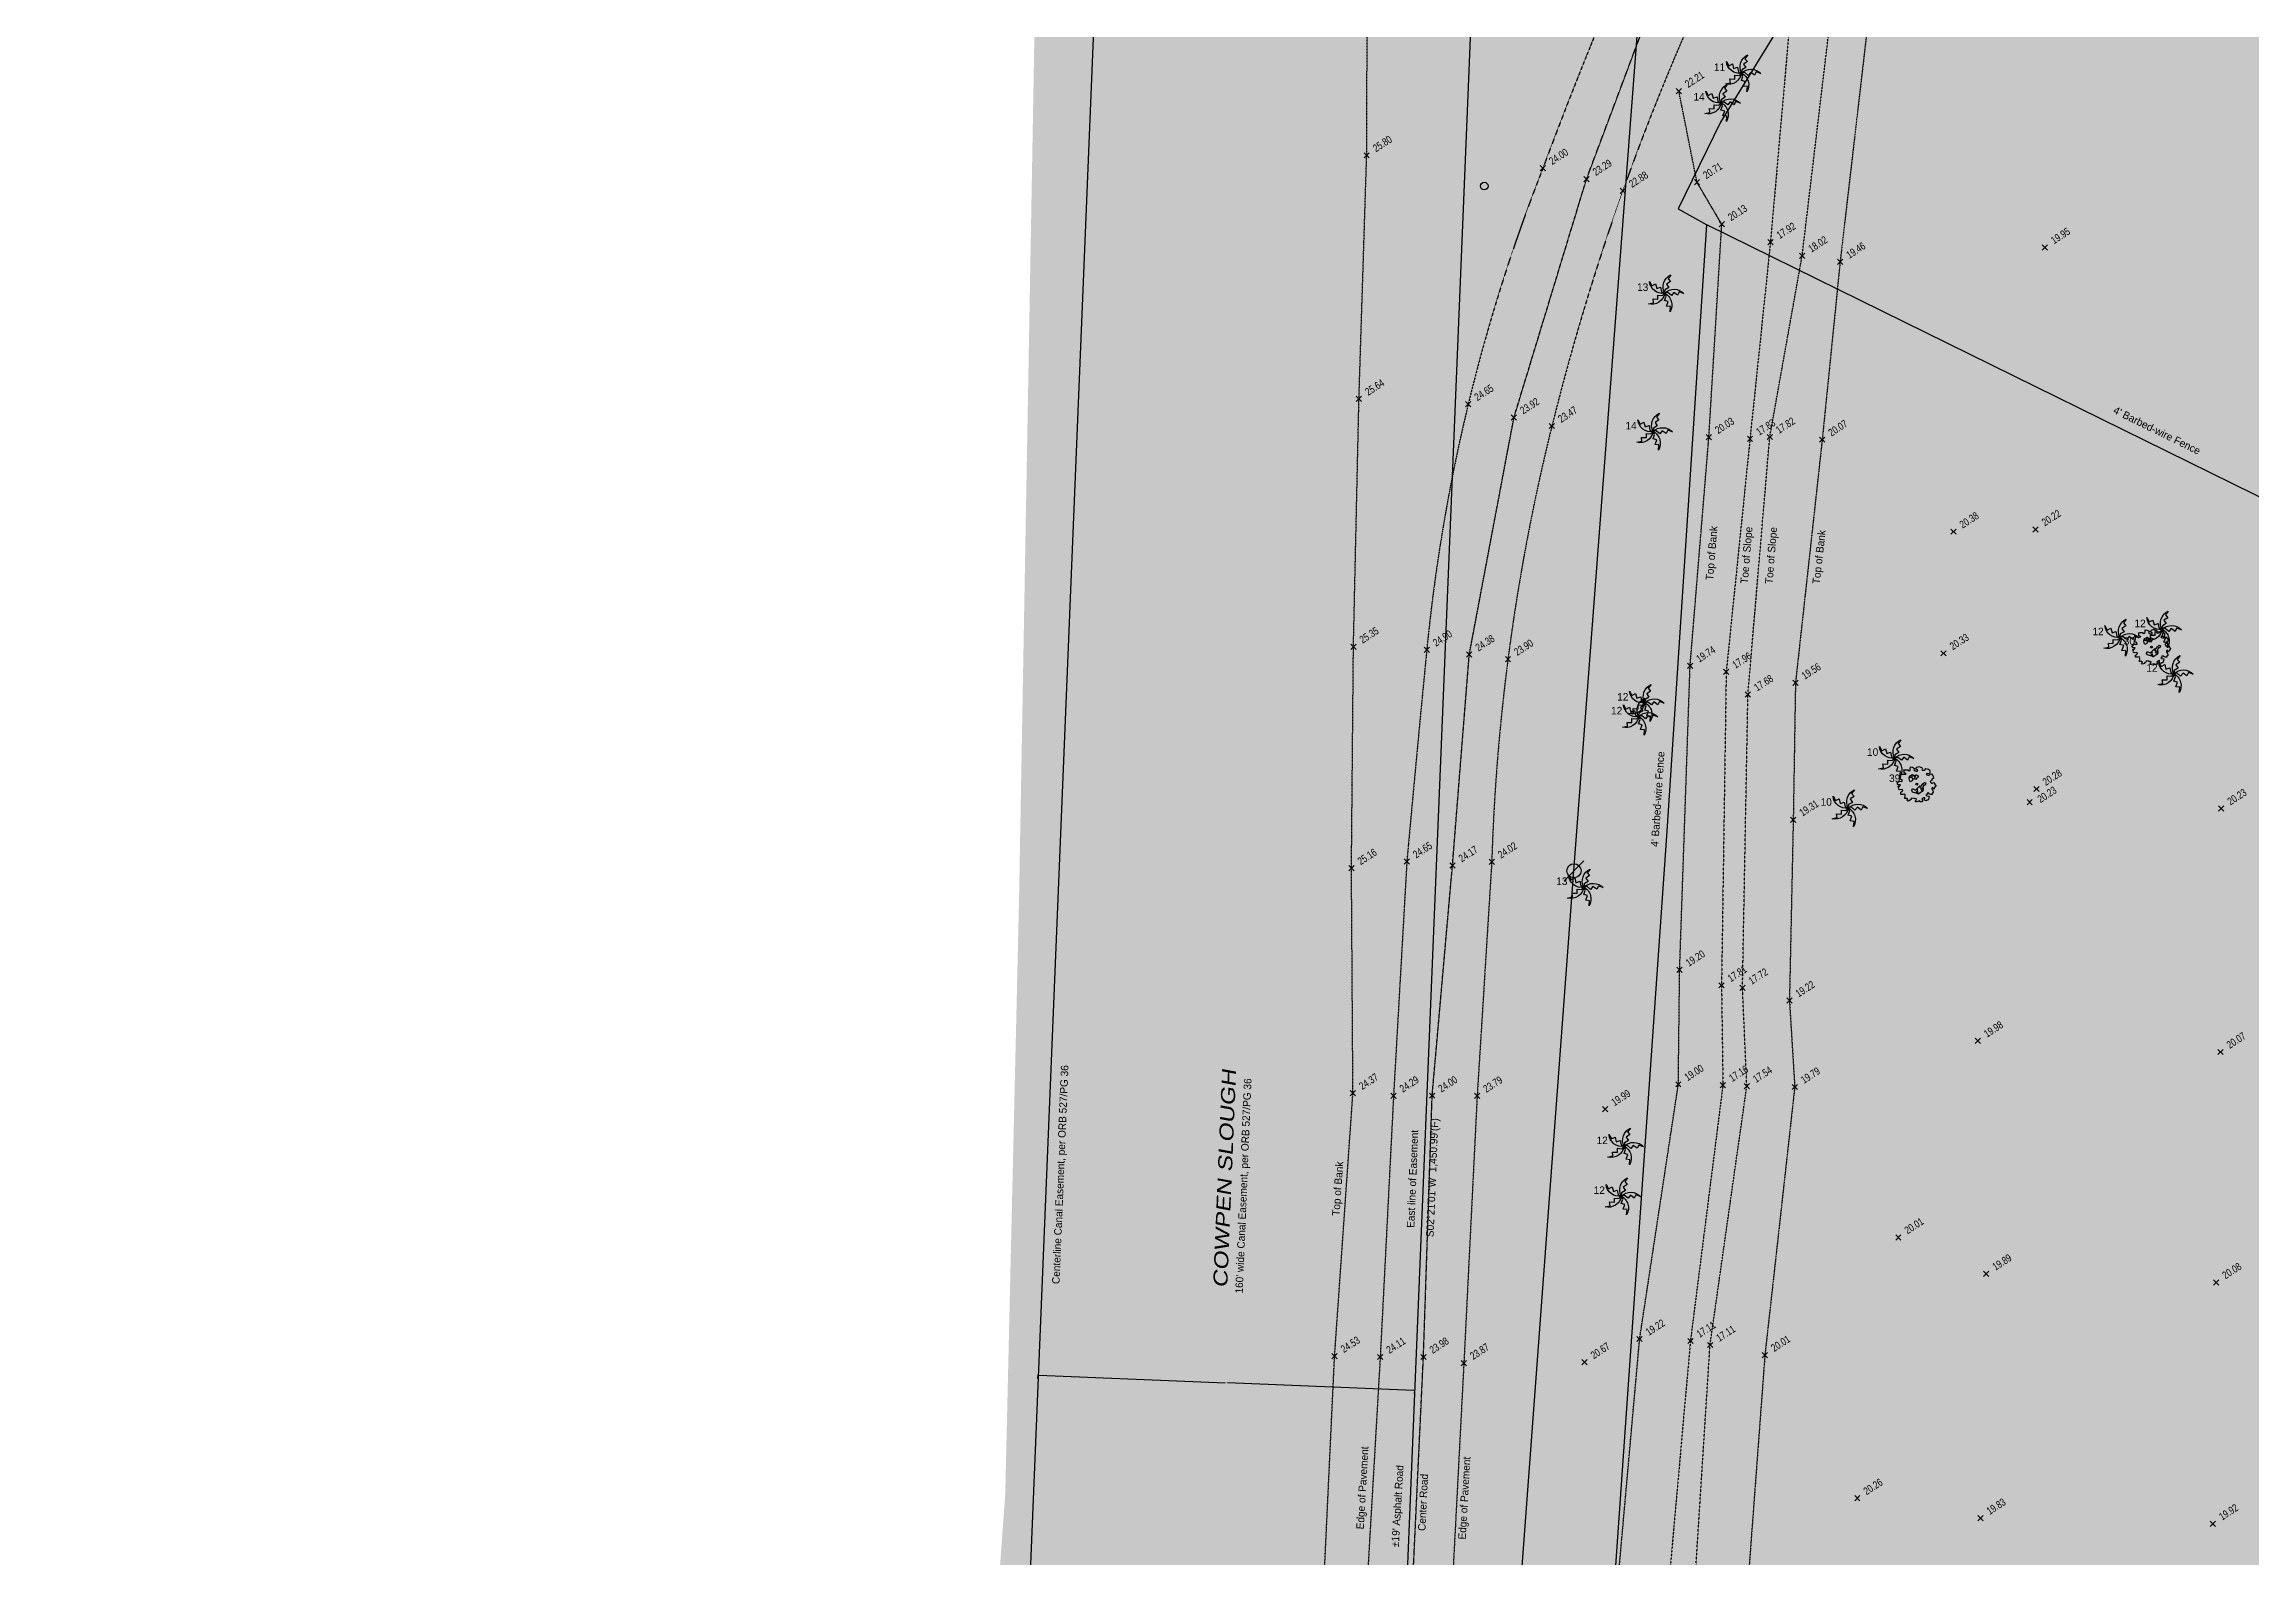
# Model space of a CAD drawing. Header units: inches. Extents: x -625442 to 34963, y -27993 to 66986.
# Drawn here: x -101789 to -96166, y 39368 to 43224 of the extents above; entities that cross this region are included whole.
import ezdxf
from ezdxf.enums import TextEntityAlignment as Align

# ---------------------------------------------------------------- set-up
doc = ezdxf.new("R2010")
doc.units = ezdxf.units.IN
doc.header["$LTSCALE"] = 0.5
doc.header["$MEASUREMENT"] = 0
doc.header["$PDMODE"] = 35
for name, pattern in [('CENTER2', [1.125, 0.75, -0.125, 0.125, -0.125]), ('DASHED2', [0.375, 0.25, -0.125]), ('DIVIDE2', [0.625, 0.25, -0.125, 0, -0.125, 0, -0.125])]:
    doc.linetypes.add(name, pattern=pattern)
for name, color, linetype in [('BOUNDARY', 7, 'Continuous'), ('CL_ROAD', 227, 'CENTER2'), ('EASEMENT', 7, 'Continuous'), ('EDGE OF PAVEMENT', 253, 'DASHED2'), ('FENCE', 7, 'FEN_LINE'), ('I-DWG-PEN-01', 7, 'Continuous'), ('OVERHEAD WIRE', 251, 'OHE_POWER_LINE'), ('POWER POLE WOODMARK', 2, 'Continuous'), ('SPOT ELEVATION TEXT', 252, 'Continuous'), ('SURVEY MONUMENTS', 1, 'Continuous'), ('TEXT', 7, 'Continuous'), ('TOE OF SLOPE', 36, 'DIVIDE2'), ('TOP OF BANK', 252, 'DASHED2'), ('Trees-Anno', 43, 'Continuous'), ('TreesMARK', 46, 'Continuous')]:
    doc.layers.add(name, color=color, linetype=linetype)
doc.styles.add('BLDG', font='IC-Romans.shx', dxfattribs={"width": 0.8})
doc.styles.add('BRG', font='swissc.ttf', dxfattribs={"width": 1.5, "oblique": 8})
doc.styles.add('ROMANS', font='ROMANS.SHX', dxfattribs={"height": 0.2})
doc.styles.get("Standard").update_dxf_attribs({"font": 'Arial.ttf'})
doc.styles.add('TXT', font='IC-Romans.shx')
doc.linetypes.add('FEN_LINE', pattern='A,0.5,-0.2,[" X ",Standard,S=0.1,R=0,X=-0.1,Y=-0.05],-0.25', length=0.95)
doc.linetypes.add('OHE_POWER_LINE', pattern='A,0.43,["OE",ROMANS,S=0.07,R=0,X=0,Y=-0.036398],0.009979,-0.121091', length=0.56107)
doc.dimstyles.new('20 SCALE', dxfattribs={"dimtxt": 1.6, "dimasz": 2, "dimexe": 0.18, "dimexo": 0.0625, "dimgap": 0.04, "dimtad": 0, "dimdec": 1, "dimzin": 0, "dimdsep": 46, "dimtxsty": 'BLDG', "dimcen": 0.09, "dimaunit": 1, "dimadec": 4, "dimazin": 0, "dimtfac": 1, "dimtdec": 1, "dimtofl": 0, "dimtmove": 2, "dimatfit": 3, "dimfxl": 1, "dimtolj": 1, "dimtzin": 0, "dimarcsym": 0})

# ---------------------------------------------------------------- blocks, each defined once
blk = doc.blocks.new('SPT10')
at = {"color": 0, "linetype": 'Continuous'}
for p, q in [((-0.35, -0.35), (0.35, 0.35)), ((0.35, -0.35), (-0.35, 0.35))]:
    blk.add_line(p, q, dxfattribs=at)
blk = doc.blocks.new('SPT4')
at = {"color": 0, "linetype": 'Continuous'}
blk.add_circle((0, 0), 0.5, dxfattribs=at)
blk = doc.blocks.new('TREE11')
at = {"linetype": 'Continuous'}
for p, q in [((-0.134, 0.178), (-0.184, 0.176)), ((-0.156, 0.177), (-0.179, 0.211)), ((-0.132, 0.24), (-0.134, 0.178)), ((-0.134, 0.178), (-0.103, 0.129)), ((-0.094, 0.242), (-0.047, 0.184)), ((-0.034, 0.247), (-0.058, 0.14)), ((0.006, -0.194), (-0.03, -0.231)), ((0.008, -0.119), (0.006, -0.244)), ((0.008, -0.167), (0.027, -0.23)), ((0.027, -0.23), (0.058, -0.256)), ((0.065, -0.059), (0.113, -0.104)), ((0.096, -0.089), (0.115, -0.156)), ((0.113, -0.104), (0.17, -0.108)), ((0.115, -0.156), (0.157, -0.173)), ((0.141, -0.107), (0.163, -0.133))]:
    blk.add_line(p, q, dxfattribs=at)
for points in [[(-0.04, 0.357), (-0.015, 0.344), (0.008, 0.351), (0.028, 0.361), (0.015, 0.389), (-0.027, 0.402), (-0.019, 0.434), (0.006, 0.451), (0.063, 0.474), (0.102, 0.449), (0.138, 0.447), (0.147, 0.41), (0.136, 0.393), (0.141, 0.378), (0.17, 0.37), (0.196, 0.378), (0.22, 0.391), (0.243, 0.415), (0.313, 0.402), (0.339, 0.381), (0.35, 0.351), (0.344, 0.329), (0.34, 0.28), (0.289, 0.282), (0.248, 0.275), (0.265, 0.252), (0.293, 0.244), (0.328, 0.244), (0.361, 0.265), (0.39, 0.275), (0.412, 0.246), (0.437, 0.224), (0.433, 0.195), (0.446, 0.154), (0.413, 0.148), (0.388, 0.092), (0.354, 0.079), (0.368, 0.058), (0.388, 0.027), (0.422, 0.031), (0.457, 0.043), (0.483, 0.016), (0.474, 0.001), (0.503, -0.026), (0.494, -0.071), (0.476, -0.084), (0.45, -0.136), (0.429, -0.087), (0.398, -0.104), (0.399, -0.119), (0.44, -0.196), (0.432, -0.226), (0.411, -0.238), (0.409, -0.268), (0.363, -0.268), (0.329, -0.255), (0.315, -0.23), (0.28, -0.238), (0.276, -0.273), (0.246, -0.282), (0.266, -0.303), (0.327, -0.315), (0.32, -0.365), (0.306, -0.423), (0.28, -0.423), (0.248, -0.44), (0.207, -0.421), (0.216, -0.36), (0.179, -0.362), (0.166, -0.381), (0.14, -0.4), (0.162, -0.419), (0.138, -0.464), (0.091, -0.464), (0.072, -0.441), (0.001, -0.467), (-0.033, -0.467), (-0.028, -0.422), (-0.003, -0.413), (-0.014, -0.379), (-0.063, -0.389), (-0.062, -0.374), (-0.141, -0.37), (-0.149, -0.404), (-0.177, -0.406), (-0.18, -0.435), (-0.24, -0.45), (-0.26, -0.42), (-0.236, -0.405), (-0.254, -0.38), (-0.315, -0.38), (-0.303, -0.291), (-0.316, -0.259), (-0.349, -0.272), (-0.418, -0.27), (-0.422, -0.212), (-0.383, -0.196), (-0.372, -0.151), (-0.384, -0.142), (-0.455, -0.151), (-0.484, -0.125), (-0.473, -0.106), (-0.49, -0.053), (-0.458, -0.053), (-0.439, -0.033), (-0.432, -0.017), (-0.493, -0.016), (-0.518, 0.028), (-0.497, 0.053), (-0.45, 0.082), (-0.409, 0.069), (-0.382, 0.08), (-0.388, 0.119), (-0.437, 0.131), (-0.412, 0.266), (-0.287, 0.27), (-0.282, 0.283), (-0.337, 0.3), (-0.331, 0.357), (-0.341, 0.379), (-0.305, 0.383), (-0.238, 0.387), (-0.216, 0.358), (-0.176, 0.368), (-0.17, 0.404), (-0.164, 0.459), (-0.113, 0.45), (-0.059, 0.418), (-0.073, 0.387)], [(-0.118, 0.258), (-0.067, 0.236), (-0.022, 0.249), (0.027, 0.23), (0.047, 0.196), (0.015, 0.181), (-0.022, 0.128), (-0.087, 0.145), (-0.114, 0.117), (-0.121, 0.09), (-0.174, 0.064), (-0.194, 0.1), (-0.201, 0.17), (-0.18, 0.224), (-0.136, 0.243)], [(0.014, -0.114), (0.079, -0.044), (0.118, -0.048), (0.163, 0.008), (0.206, 0.048), (0.241, 0.034), (0.227, -0.023), (0.185, -0.025), (0.166, -0.07), (0.171, -0.149), (0.145, -0.196), (0.088, -0.232), (0.048, -0.263), (-0.004, -0.237), (-0.053, -0.224), (-0.108, -0.207), (-0.126, -0.167), (-0.115, -0.115), (-0.029, -0.154)]]:
    blk.add_lwpolyline(points, close=True, dxfattribs=at)
blk.add_circle((0, 0), 0.0248, dxfattribs=at)
blk = doc.blocks.new('TR_PALM')
at = {"flags": 128}
blk.add_lwpolyline([(0, 0, -0.423359), (0.213, -0.004), (0.161, 0.014), (0.143, -0.022), (0.101, 0.009), (0.074, -0.024), (0.035, 0.008), (0, 0.001, -0.425081), (0.059, -0.206), (0.064, -0.148), (0.021, -0.143), (0.04, -0.091), (-0.001, -0.08), (0.016, -0.032), (0.001, 0, -0.432562), (-0.179, -0.119), (-0.124, -0.106), (-0.129, -0.064), (-0.075, -0.066), (-0.075, -0.022), (-0.024, -0.026), (0, 0, -0.439984), (-0.168, 0.13), (-0.142, 0.082), (-0.101, 0.103), (-0.088, 0.051), (-0.045, 0.066), (-0.035, 0.015), (-0.001, 0.001, -0.429715), (0.069, 0.202), (0.037, 0.16), (0.064, 0.129), (0.021, 0.1), (0.046, 0.063), (0.003, 0.038), (-0.001, 0.001)], format="xyb", dxfattribs=at)
blk = doc.blocks.new('TREE9')
at = {"xscale": 2.399999904, "yscale": 2.399999904, "zscale": 2.399999904}
blk.add_blockref('TR_PALM', (-0.001, -0.001), dxfattribs=at)
blk = doc.blocks.new('SPT28')
at = {"color": 0, "linetype": 'Continuous'}
blk.add_line((0.53, 0.53), (-0.53, -0.53), dxfattribs=at)
blk.add_circle((0, 0), 0.375, dxfattribs=at)
blk = doc.blocks.new('*D735')
at = {"layer": 'DEFPOINTS', "color": 0, "transparency": 16777216}
for p in [(-99257.6, 39824.9), (-98298.4, 39785.5), (-98298.1, 39794.3)]:
    blk.add_point(p, dxfattribs=at)
at = {"layer": 'TEXT', "color": 0, "lineweight": -2, "transparency": 16777216}
for p, q in [((-99257.6, 39824.9), (-99257.2, 39833.8)), ((-99255.3, 39833.6), (-98780.5, 39814.1)), ((-98300.1, 39794.4), (-98774.8, 39813.8)), ((-98298.4, 39785.6), (-98298.1, 39794.5))]:
    blk.add_line(p, q, dxfattribs=at)
at = {"layer": 'TEXT', "color": 0, "transparency": 16777216}
for points in [[(-99255.2, 39833.9), (-99255.3, 39833.2), (-99257.3, 39833.6)], [(-98300, 39794.7), (-98300.1, 39794), (-98298.1, 39794.3)]]:
    blk.add_solid(points, dxfattribs=at)
at = {"layer": 'TEXT', "color": 0, "transparency": 16777216, "insert": (-98777.7, 39814), "char_height": 1.6, "attachment_point": 5, "rotation": 357.6496, "style": 'BLDG'}
blk.add_mtext("\\A1;960.0'", dxfattribs=at)

msp = doc.modelspace()

# ---------------------------------------------------------------- hatches: boundary and pattern name
at = {"layer": 'I-DWG-PEN-01', "true_color": 0xf7abae}
h = msp.add_hatch(color=241, dxfattribs=at)
h.dxf.hatch_style = 1
h.paths.add_polyline_path([(-100957.57866, 28706.15208), (-100362.58568, 29690.66082), (-99146.11653, 32085.3087), (-98780.92454, 32962.22505), (-98555.88498, 33891.39844), (-98391.13543, 34838.63486), (-98111.75584, 36104.40848), (-97705.87089, 37944.79637), (-97357.0879, 39427.21599), (-97272.12957, 40127.08882), (-97056.45627, 41917.44814), (-96914.01211, 43220.30303), (-96609.02474, 44896.58058), (-96307.95184, 46877.43979), (-96094.33005, 49462.95654), (-96094.315, 49462.95591), (-95778.43023, 53046.71728), (-95551.07756, 56628.18469), (-95474.06918, 58038.04651), (-95354.63501, 58316.39949), (-95243.43547, 59384.90037), (-95028.18208, 60553.21316), (-94715.82127, 61530.19717), (-94075.69796, 62742.663), (-93478.64811, 63729.64608), (-93083.35246, 64339.51759), (-92291.58733, 65280.22816), (-90855.85068, 66986.05302), (-95047.65514, 66986.05302), (-95846.80086, 66161.42762), (-96824.51555, 64811.7389), (-97984.68745, 63135.12856), (-98695.20724, 62088.65336), (-99125.95599, 61077.62322), (-99460.21651, 59744.27503), (-99832.91005, 58125.47746), (-100010.14321, 57121.57763), (-100064.26971, 54733.75191), (-99969.75295, 52216.36051), (-99964.96306, 50065.31694), (-99907.1783, 49414.42873), (-99800.41991, 49002.25161), (-99518.96209, 48405.80823), (-99230.10236, 48034.61032), (-99247.26911, 44337.82243), (-99305.79405, 41045.88106), (-99340.91757, 39530.44823), (-99465.75371, 37808.67109), (-99980.927, 37641.58966), (-100586.47482, 37158.40532), (-101185.52462, 36297.32724), (-102021.64209, 34850.91106), (-102960.30456, 32828.253), (-103480.06134, 31370.82707), (-103922.53217, 30247.78585), (-105161.19283, 27789.16552), (-105676.52269, 26769.90503), (-106133.71298, 25873.83289), (-106867.98903, 24896.60741), (-107623.72998, 23890.81495), (-108552.07417, 22636.26744), (-110251.17665, 20340.13114), (-111817.79908, 18382.13574), (-113305.66941, 16498.42923), (-114639.1432, 15147.48037), (-114639.1432, 10672.08111), (-113785.26824, 11364.78666), (-112077.51122, 12939.11382), (-111403.60955, 13698.36476), (-110515.39398, 14843.55183), (-109717.89458, 15940.69409), (-109055.33777, 16776.055), (-108464.62225, 17372.48298), (-107148.46211, 19352.51021), (-106082.60507, 21047.87083), (-105388.55808, 22044.48814), (-104262.17075, 23661.92487), (-103138.23265, 25275.84462), (-102383.53624, 26393.5828), (-101657.25179, 27572.15349)])
at = {"layer": 'I-DWG-PEN-01', "true_color": 0xedee99}
h = msp.add_hatch(color=61, dxfattribs=at)
h.dxf.hatch_style = 1
h.paths.add_polyline_path([(-97249.07687, 28214.19198), (-97361.17318, 29846.59999), (-97353.79262, 30054.0043), (-97189.09289, 30230.14189), (-96943.49166, 30423.59989), (-96791.93745, 30461.4854), (-96616.41954, 30419.02713), (-95489.2004, 29687.93072), (-95124.24328, 29603.20213), (-94919.64439, 29647.40755), (-94633.9447, 29774.50197), (-94289.25745, 29973.43249), (-93644.29443, 30632.6096), (-93473.89909, 30806.76021), (-93155.68974, 30968.05738), (-93012.89219, 31040.44006), (-92881.55555, 31031.41971), (-92707.63901, 30951.52889), (-91987.93089, 30955.14334), (-91873.58553, 31068.12197), (-91786.02942, 31256.431), (-91692.75817, 31564.57164), (-91586.07812, 31917.01101), (-91508.03057, 32064.60802), (-91524.44289, 32820.87927), (-92436.49406, 32860.12059), (-92799.85691, 32974.11916), (-93378.69379, 33067.01031), (-94101.48367, 33430.59105), (-94586.6365, 33629.97762), (-95155.06087, 33736.5131), (-95917.3229, 33659.0843), (-96181.17982, 33514.69104), (-96553.93029, 33376.57454), (-96956.00374, 33376.57454), (-97170.84433, 33672.3527), (-97212.4801, 33976.10238), (-97184.06813, 34252.18438), (-96976.04585, 34780.13803), (-96193.40009, 36059.55906), (-96075.22567, 36308.87316), (-96226.23186, 37785.0924), (-96171.92742, 38668.83399), (-96104.6127, 39041.853), (-95933.2726, 39202.8826), (-95776.21677, 39202.8826), (-95688.76742, 39126.44292), (-95404.07838, 38816.08369), (-95308.32322, 38384.83593), (-95108.15124, 38122.16407), (-94875.50335, 37903.73152), (-94693.32372, 37851.61314), (-93741.12429, 37932.25582), (-93802.23279, 39520.04551), (-93836.60187, 40543.13307), (-93822.21084, 41161.6545), (-93556.01947, 43308.08218), (-93456.15056, 44733.83157), (-93527.43669, 45237.05102), (-93732.07829, 45655.24914), (-93870.30194, 45998.02136), (-93812.48159, 46691.40174), (-93709.3174, 47287.15489), (-93441.31826, 48135.24497), (-93217.73772, 48814.7345), (-93121.51282, 49466.72276), (-92813.17324, 50491.27705), (-92308.51921, 51848.68462), (-92075.76381, 52400.1257), (-91326.2495, 53479.54578), (-90704.36062, 54375.16489), (-90081.78118, 55552.96334), (-89795.76122, 56183.15702), (-89711.89895, 56718.00371), (-91785.54545, 56495.52223), (-93463.75175, 56643.70866), (-94754.95178, 56643.70866), (-95546.84267, 56705.7166), (-95551.07756, 56628.18469), (-95777.36309, 53063.52788), (-95514.22457, 53048.31343), (-94990.28286, 52910.85018), (-94571.53375, 52625.8137), (-94326.48769, 52459.01438), (-93968.69759, 52156.81601), (-93754.68972, 51784.78921), (-93693.50293, 51339.33324), (-93702.76955, 51037.94389), (-93843.86856, 50505.399), (-94019.37224, 50103.05146), (-94294.73059, 49736.09969), (-94671.74429, 49386.4067), (-94792.75848, 49344.98993), (-95764.01073, 49449.26368), (-96094.315, 49462.95591), (-96094.55606, 49460.22105), (-96307.95184, 46877.43979), (-96609.02474, 44896.58058), (-96914.01211, 43220.30303), (-97056.45627, 41917.44814), (-97272.12957, 40127.08882), (-97357.0879, 39427.21599), (-97705.87089, 37944.79637), (-98111.75584, 36104.40848), (-98391.13543, 34838.63486), (-98555.88498, 33891.39844), (-98780.92454, 32962.22505), (-99146.11653, 32085.3087), (-100362.58568, 29690.66082), (-100957.57866, 28706.15208), (-101657.25179, 27572.15349), (-102383.53624, 26393.5828), (-103138.23265, 25275.84462), (-104262.17075, 23661.92487), (-105388.55808, 22044.48814), (-106082.60507, 21047.87083), (-107148.46211, 19352.51021), (-108464.62225, 17372.48298), (-109055.33777, 16776.055), (-109717.89458, 15940.69409), (-110061.8265, 15467.53731), (-109922.99168, 15377.95787), (-109504.94006, 15293.56208), (-108989.76677, 15310.44185), (-108276.12252, 15559.41084), (-107122.10702, 15921.17049), (-106334.35821, 16074.2255), (-105204.52706, 16137.89288), (-103260.27884, 15962.70127), (-102540.24244, 15897.82049), (-101641.04587, 15966.96898), (-101265.07129, 16393.91513), (-100799.38407, 17145.3363), (-100402.64854, 17852.43804), (-100111.56674, 18371.23314), (-99962.42939, 18637.04065), (-99471.68691, 19217.76474), (-99103.29115, 19653.70886), (-98799.32257, 20346.20761), (-98706.64206, 20604.12182), (-98687.56789, 21042.61081), (-98796.58244, 21453.8666), (-99047.32231, 21835.16218), (-99391.86722, 22278.64299), (-99642.06619, 22479.21281), (-99974.74668, 22635.82064), (-100284.41394, 22865.14131), (-100428.39867, 23144.11203), (-100356.91325, 23418.86596), (-100256.05504, 23661.23464), (-100043.10764, 23943.12504), (-99672.52792, 24147.63286), (-99329.60573, 24180.7977), (-98895.41224, 24283.05007), (-98575.32212, 24439.97528), (-98162.42337, 24835.86733), (-97665.81893, 25234.54495), (-97428.39538, 25618.29638), (-97203.23482, 26065.48717), (-97124.43289, 26487.36446)])
h.paths.add_polyline_path([(-85830.51263, 66986.05302), (-90855.85068, 66986.05302), (-92291.58733, 65280.22816), (-93083.35246, 64339.51759), (-93478.64811, 63729.64608), (-94075.69796, 62742.663), (-94715.82127, 61530.19717), (-95028.18208, 60553.21316), (-95243.43547, 59384.90037), (-95354.63501, 58316.39949), (-94656.49207, 58859.61827), (-93988.71123, 59279.7854), (-93380.99265, 59579.90522), (-93177.6535, 59644.44463), (-92442.18784, 59644.44463), (-92174.34527, 59486.48407), (-91963.58286, 59326.32958), (-91629.8846, 59174.95084), (-90488.08226, 59042.9139), (-89987.10784, 59044.37447), (-89383.07599, 59185.64013), (-89065.61212, 59277.43431), (-88606.11689, 59428.33852), (-87385.67128, 59408.31264), (-87381.79744, 59435.41027), (-87276.19916, 60778.77909), (-87182.69634, 61968.27542), (-87067.79255, 62509.5785), (-86900.21746, 62893.50249), (-86518.74127, 63280.42466), (-85946.90774, 63580.98511), (-85830.51263, 63642.16335)])

# ---------------------------------------------------------------- linework, layer by layer
at = {"layer": 'BOUNDARY'}
msp.add_lwpolyline([(-95220.80268, 64043.88481), (-95998.24827, 63093.9977, 0.1626301766), (-98581.27069, 56302.95768), (-99295.33756, 38905.7259, -0.1030827088), (-100436.51138, 34369.63044), (-104041.13928, 26943.56825, -0.0480698895), (-105759.29655, 24128.35616), (-112751.13138, 14816.23434, -0.0821429728), (-115452.61013, 12233.93995), (-116282.58151, 11667.43194, -0.0683606838), (-119075.16348, 10275.42918), (-124667.80823, 8385.33493, -0.0559828453), (-126544.08142, 7977.44989), (-126582.75851, 7973.48282, 0.1646773725), (-130598.35836, 6138.4667), (-131667.98157, 5131.84879, 0.0898707178), (-134097.89113, 1844.09453)], format="xyb", dxfattribs=at)
at = {"layer": 'CL_ROAD'}
msp.add_lwpolyline([(-99150.83267, 35099.35513), (-98926.27925, 35700.16904), (-98695.84047, 36408.25936), (-98559.69212, 37045.92477), (-98453.80653, 37619.86519), (-98383.53187, 38244.59365), (-98333.32313, 38851.31957), (-98304.36464, 39276.83855), (-98275.81935, 39879.6829), (-98253.57625, 40545.44465), (-98201.82979, 41131.75021), (-98159.04233, 41669.09914), (-98045.20839, 42272.9492), (-97860.33237, 42880.48294), (-97673.76013, 43378.02317)], dxfattribs=at)
at = {"layer": 'EASEMENT'}
msp.add_lwpolyline([(-95255.35094, 62485.96518, 0.1626301766), (-97622.07832, 56263.58777), (-98336.14519, 38866.35599, -0.1030827088), (-99572.87769, 33950.42063), (-103177.50559, 26524.35845, -0.0480698895), (-104991.60308, 23551.94768), (-111983.43791, 14239.82586, -0.0821429728), (-114911.40353, 11441.03679), (-115741.37491, 10874.52878, -0.0683606838), (-118767.79985, 9365.96362), (-124360.4446, 7475.86938, -0.0559828453), (-126446.12912, 7022.46018), (-126484.80621, 7018.49311, 0.1646773725), (-129940.43815, 5439.36656), (-131010.06136, 4432.74865, 0.0898707178), (-133236.49712, 1420.3017)], format="xyb", dxfattribs=at)
at = {"layer": 'EDGE OF PAVEMENT'}
for points in [[(-97522.69639, 43953.73989, 0.0244675236), (-97971.5011, 42908.22346, 0.0696473211), (-98267.30235, 41681.14227, 0.0018482542), (-98318.04177, 41141.68924), (-98351.95495, 40545.1337), (-98385.86374, 39879.72089), (-98420.53965, 39282.29883), (-98449.84846, 38858.60696, -0.020264375), (-98567.42077, 37640.92735, -0.0347797145), (-98822.87531, 36437.17716, -0.0154318935), (-99047.19097, 35735.71479), (-99266.52038, 35149.5342)], [(-97569.20465, 43342.64368, 0.0456846101), (-97948.50551, 42251.3298, 0.0533268061), (-98101.80605, 41141.1948), (-98139.00262, 40544.77147), (-98172.80801, 39864.23708), (-98204.18749, 39262.33797), (-98233.66771, 38849.20377), (-98287.93025, 38225.18856), (-98354.76576, 37614.2281), (-98455.73223, 37019.90161), (-98597.1404, 36390.54701), (-98832.59079, 35661.54562), (-99055.75037, 35067.33131)]]:
    msp.add_lwpolyline(points, format="xyb", dxfattribs=at)
at = {"layer": 'FENCE'}
for points in [[(-95628.58849, 46274.53893), (-97346.9072, 43305.86017), (-97519.28252, 43025.26136), (-97627.00306, 42804.72653), (-97554.34276, 42763.95999)], [(-99926.16426, 32283.13143), (-99280.89032, 33831.85857), (-98562.07734, 35537.54031), (-97937.55289, 37055.09066), (-97806.37529, 39056.54679), (-97655.26042, 41219.26017), (-97554.34276, 42763.95999)], [(-95098.9217, 41554.5855), (-97554.34276, 42763.95999)]]:
    msp.add_lwpolyline(points, dxfattribs=at)
at = {"layer": 'OVERHEAD WIRE'}
msp.add_lwpolyline([(-96603.2799, 30334.37478), (-99965.50712, 31904.49087), (-98238.50498, 36464.53545), (-97892.33383, 41118.22265), (-97570.38244, 45371.53407)], dxfattribs=at)
at = {"layer": 'TOE OF SLOPE'}
for points in [[(-97338.56477, 43327.13034), (-97391.94622, 42719.68814), (-97443.9908, 42218.79365), (-97504.64196, 41624.92219), (-97516.52424, 40826.49475), (-97513.02105, 40572.2628), (-97595.80126, 39920.44142), (-97654.08359, 39265.89481), (-97662.07129, 38652.15829), (-97626.01447, 38011.07634), (-97564.70652, 37442.05452), (-97274.3168, 36786.80141), (-97030.02076, 36269.88762), (-96624.70658, 35808.29825), (-96399.96133, 35486.40379)], [(-93321.86614, 32605.83483), (-93661.31865, 33045.1242), (-94022.5125, 33579.73374), (-94421.43217, 34067.13401), (-94874.37815, 34586.07469), (-95366.5235, 34936.73082), (-95777.50031, 35089.08333), (-95984.98723, 35108.8428), (-96100.76989, 35278.25967), (-96243.04846, 35557.48061), (-96554.76097, 35957.38258), (-96969.7494, 36287.87307), (-97218.15437, 36828.33877), (-97500.65129, 37454.87388), (-97585.16022, 38019.79661), (-97604.40933, 38649.70463), (-97586.85261, 39264.62612), (-97545.81302, 39910.27668), (-97452.1092, 40569.79594), (-97463.12521, 40819.85115), (-97449.27878, 41567.32125), (-97393.72404, 42223.31226), (-97311.18315, 42684.98895), (-97241.67457, 43268.32996)]]:
    msp.add_lwpolyline(points, dxfattribs=at)
at = {"layer": 'TOP OF BANK'}
for points in [[(-99411.64622, 35199.19626), (-99177.25322, 35776.08766), (-98957.64349, 36462.59911), (-98834.24625, 37096.32899), (-98709.5107, 37653.44033), (-98635.08596, 38261.29187), (-98569.98213, 38867.27201), (-98529.93423, 39289.75173), (-98502.09804, 39881.91553), (-98455.34826, 40551.90319), (-98459.12161, 41124.65555), (-98454.11944, 41689.03926), (-98439.99549, 42320.36677), (-98420.33686, 42940.89611), (-98418.86035, 43344.05874)], [(-97147.22242, 43249.04301), (-97214.51502, 42669.28126), (-97260.07486, 42216.49218), (-97328.1875, 41597.11566), (-97333.87618, 41248.42889), (-97343.61526, 40787.83696), (-97330.05528, 40567.54929), (-97406.04393, 39884.59469), (-97452.26662, 39264.61154), (-97420.24953, 38641.51166), (-97425.43995, 38047.61921), (-97316.05855, 37510.12092), (-97022.33877, 36960.74134), (-96829.10914, 36305.77726), (-96470.02823, 36114.20339), (-95658.28989, 35253.11098), (-95296.67903, 35054.70003), (-94794.44457, 34678.80867), (-94317.23467, 34127.90182), (-93930.87423, 33629.78006), (-93557.32206, 33112.47878), (-93232.11382, 32620.60424)]]:
    msp.add_lwpolyline(points, dxfattribs=at)
msp.add_lwpolyline([(-96764.12226, 35178.57194), (-96971.78602, 35575.20639), (-97343.06698, 36136.52075, -0.1251289823), (-97500.25071, 36587.43409), (-97753.09024, 37260.71636), (-97807.6403, 37408.18184), (-97820.16355, 37511.38742), (-97803.10137, 37984.1055), (-97805.91432, 38650.3997), (-97783.8878, 39266.50555), (-97725.13098, 39925.56248), (-97626.54382, 40574.30943), (-97623.2655, 40865.85327), (-97596.59876, 41640.55164), (-97548.77751, 42222.88143), (-97515.88104, 42765.20181), (-97579.00635, 42872.22814), (-97625.21677, 43104.50261)], format="xyb", dxfattribs=at)

# ---------------------------------------------------------------- block references
at = {"layer": 'POWER POLE WOODMARK', "xscale": 48, "yscale": 48, "zscale": 48}
msp.add_blockref('SPT28', (-97892.33383, 41118.22265), dxfattribs=at)
at = {"layer": 'SPOT ELEVATION TEXT', "xscale": 19.2, "yscale": 19.2, "zscale": 19.2}
for p in [(-97625.21677, 43104.50261), (-98420.33686, 42940.89611), (-97971.5011, 42908.22346), (-97860.33237, 42880.48294), (-97768.14236, 42850.1181), (-97579.00635, 42872.22814), (-97515.88104, 42765.20181), (-97391.94622, 42719.68814), (-97311.18315, 42684.98895), (-96693.16585, 42706.38611), (-97214.51502, 42669.28126), (-98439.99549, 42320.36677), (-98161.68069, 42306.85911), (-98045.20839, 42272.9492), (-97948.50551, 42251.3298), (-97548.77751, 42222.88143), (-97393.72404, 42223.31226), (-97443.9908, 42218.79365), (-97260.07486, 42216.49218), (-96925.89372, 41982.13604), (-96716.69608, 41987.9041), (-98454.11944, 41689.03926), (-98267.30235, 41681.14227), (-98159.04233, 41669.09914), (-96951.04006, 41672.23474), (-98060.47867, 41657.61749), (-97596.59876, 41640.55164), (-97504.64196, 41624.92219), (-97449.27878, 41567.32125), (-97328.1875, 41597.11566), (-96714.31948, 41326.58433), (-96731.76457, 41293.40371), (-96243.67076, 41277.1202), (-97333.87618, 41248.42889), (-98459.12161, 41124.65555), (-98318.04177, 41141.68924), (-98201.82979, 41131.75021), (-98101.80605, 41141.1948), (-97623.2655, 40865.85327), (-97516.52424, 40826.49475), (-97463.12521, 40819.85115), (-97343.61526, 40787.83696), (-96863.87917, 40685.18159), (-96245.59934, 40656.69754), (-98455.34826, 40551.90319), (-98351.95495, 40545.1337), (-98253.57625, 40545.44465), (-98139.00262, 40544.77147), (-97626.54382, 40574.30943), (-97513.02105, 40572.2628), (-97452.1092, 40569.79594), (-97330.05528, 40567.54929), (-97812.94175, 40510.68439), (-97066.2568, 40184.33113), (-96842.17037, 40091.59321), (-96256.69215, 40069.68212), (-97725.13098, 39925.56248), (-97595.80126, 39920.44142), (-98502.09804, 39881.91553), (-98385.86374, 39879.72089), (-98275.81935, 39879.6829), (-98172.80801, 39864.23708), (-97865.38512, 39866.27867), (-97545.81302, 39910.27668), (-97406.04393, 39884.59469), (-97170.64284, 39519.68586), (-96857.15175, 39469.41071), (-96264.93915, 39454.96233)]:
    msp.add_blockref('SPT10', p, dxfattribs=at)
at = {"layer": 'SURVEY MONUMENTS', "xscale": 19.2, "yscale": 19.2, "zscale": 19.2}
msp.add_blockref('SPT4', (-98120.7885, 42862.55995), dxfattribs=at)
at = {"layer": 'TreesMARK', "color": 46, "xscale": 96, "yscale": 96, "zscale": 96}
for name, p in [('TREE9', (-97465.44407, 43150.31933)), ('TREE9', (-97517.59372, 43074.87555)), ('TREE9', (-97661.23308, 42589.86986)), ('TREE9', (-97690.65275, 42237.29886)), ('TREE9', (-96394.3464, 41733.44897)), ('TREE9', (-96501.37812, 41712.8763)), ('TREE11', (-96421.6081, 41688.24634)), ('TREE9', (-96364.15255, 41619.95569)), ('TREE9', (-97727.48435, 41511.30419)), ('TREE9', (-97711.87201, 41546.3776)), ('TREE9', (-97075.47327, 41405.42422)), ('TREE11', (-97019.36926, 41338.72721)), ('TREE9', (-97193.69546, 41278.22695)), ('TREE9', (-97867.10066, 41076.33467)), ('TREE9', (-97764.38966, 40416.43006)), ('TREE9', (-97771.67575, 40289.55275))]:
    msp.add_blockref(name, p, dxfattribs=at)

# ---------------------------------------------------------------- texts
at = {"layer": 'SPOT ELEVATION TEXT', "style": 'BLDG', "width": 0.8}
for s, p in [('22.21', (-97580.10459, 43126.10243)), ('25.80', (-98375.22469, 42962.49592)), ('24.00', (-97926.38892, 42929.82328)), ('23.29', (-97815.2202, 42902.08275)), ('20.71', (-97533.89418, 42893.82795)), ('22.88', (-97723.03019, 42871.71792)), ('20.13', (-97470.76887, 42786.80162)), ('17.92', (-97346.83404, 42741.28795)), ('19.95', (-96648.05367, 42727.98592)), ('18.02', (-97266.07098, 42706.58876)), ('19.46', (-97169.40284, 42690.88108)), ('25.64', (-98394.88332, 42341.96658)), ('24.65', (-98116.56851, 42328.45892)), ('23.92', (-98000.09621, 42294.54901)), ('23.47', (-97903.39333, 42272.92961)), ('20.03', (-97503.66534, 42244.48124)), ('17.83', (-97398.87862, 42240.39346)), ('17.82', (-97348.61187, 42244.91207)), ('20.07', (-97214.96268, 42238.09199)), ('20.38', (-96880.78154, 42003.73585)), ('20.22', (-96671.5839, 42009.50392)), ('25.35', (-98409.00726, 41710.63908)), ('24.90', (-98222.19018, 41702.74208)), ('24.38', (-98113.93015, 41690.69895)), ('23.90', (-98015.36649, 41679.2173)), ('19.74', (-97551.48658, 41662.15145)), ('17.96', (-97459.52979, 41646.522)), ('20.33', (-96905.92788, 41693.83456)), ('17.68', (-97404.1666, 41588.92106)), ('19.56', (-97283.07532, 41618.71548)), ('20.23', (-96682.46393, 41304.53373)), ('20.28', (-96669.2073, 41348.18414)), ('19.31', (-97288.764, 41270.0287)), ('20.23', (-96198.55858, 41298.72001)), ('25.16', (-98414.00944, 41146.25537)), ('24.65', (-98272.9296, 41163.28905)), ('24.17', (-98156.71761, 41153.35003)), ('24.02', (-98056.69388, 41162.79461)), ('19.20', (-97578.15332, 40887.45308)), ('17.81', (-97471.41206, 40848.09457)), ('17.72', (-97418.01304, 40841.45096)), ('19.22', (-97298.50309, 40809.43677)), ('19.98', (-96818.76699, 40706.7814)), ('20.07', (-96200.48717, 40678.29735)), ('24.37', (-98410.23608, 40573.50301)), ('19.00', (-97581.43165, 40595.90925)), ('17.16', (-97467.90888, 40593.86261)), ('17.54', (-97406.99703, 40591.39575)), ('19.79', (-97284.94311, 40589.1491)), ('24.29', (-98306.84278, 40566.73351)), ('24.00', (-98208.46407, 40567.04446)), ('23.79', (-98093.89044, 40566.37128)), ('19.99', (-97767.82958, 40532.2842)), ('20.01', (-97021.14463, 40205.93094)), ('19.89', (-96797.05819, 40113.19302)), ('20.08', (-96211.57998, 40091.28193)), ('24.53', (-98456.98587, 39903.51535)), ('24.11', (-98340.75157, 39901.32071)), ('23.98', (-98230.70717, 39901.28271)), ('19.22', (-97680.01881, 39947.16229)), ('17.11', (-97550.68909, 39942.04123)), ('17.11', (-97500.70084, 39931.87649)), ('20.01', (-97360.93175, 39906.1945)), ('23.87', (-98127.69583, 39885.83689)), ('20.67', (-97820.27295, 39887.87849)), ('20.26', (-97125.53066, 39541.28568)), ('19.83', (-96812.03957, 39491.01053)), ('19.92', (-96219.82698, 39476.56214))]:
    msp.add_text(s, height=19.2, rotation=33, dxfattribs=at).set_placement(p, align=Align.CENTER)
at = {"layer": 'TEXT'}
for s, insert, char_height, attachment_point, rotation, style in [("4' Barbed-wire Fence", (-96512.2541, 42302.3158), 19.2, 1, 333.77825856, 'TXT'), ('Top of Bank', (-97557.23853, 41859.14417), 19.2, 1, 85.30537273, 'TXT'), ('Toe of Slope', (-97468.73248, 41850.45834), 19.2, 1, 85.30537273, 'TXT'), ('Toe of Slope', (-97405.78492, 41849.80947), 19.2, 1, 85.30537273, 'TXT'), ('Top of Bank', (-97285.45214, 41849.80947), 19.2, 1, 83.72441808, 'TXT'), ("4' Barbed-wire Fence", (-97696.73608, 41180.19311), 19.2, 1, 86.26208891, 'TXT'), ('Centerline Canal Easement, per ORB 527/PG 36', (-99210.45979, 40344.73485), 19.2, 2, 87.64962229, 'TXT'), ('COWPEN SLOUGH', (-98800.13277, 40335.08429), 36, 2, 87.64962229, 'BRG'), ("160' wide Canal Easement, per ORB 527/PG 36", (-98744.04915, 40315.79002), 19.2, 2, 87.64962229, 'TXT'), ('S02°21\'01"W  1,450.99\'(F)', (-98262.97918, 40337.02897), 19.2, 2, 87.64962229, 'TXT'), ('East line of Easement', (-98313.11757, 40333.86819), 19.2, 2, 87.64962229, 'TXT'), ('Top of Bank', (-98508.68899, 40240.1362), 19.2, 1, 86.00853712, 'TXT'), ('Edge of Pavement', (-98447.03774, 39441.36453), 19.2, 1, 86.67813337, 'TXT'), ("%%P19' Asphalt Road", (-98357.70658, 39396.29686), 19.2, 1, 86.67813337, 'TXT'), ('Edge of Pavement', (-98187.3902, 39415.33727), 19.2, 1, 86.67813337, 'TXT'), ('Center Road', (-98289.89986, 39437.02725), 19.2, 1, 87.28901168, 'TXT')]:
    msp.add_mtext(s, dxfattribs=dict(at, insert=insert, char_height=char_height, attachment_point=attachment_point, rotation=rotation, style=style))
at = {"layer": 'Trees-Anno', "char_height": 19.2, "attachment_point": 9, "style": 'TXT'}
for s, insert in [('11', (-97507.30499, 43155.73723)), ('14', (-97559.45463, 43080.29345)), ('13', (-97703.09399, 42595.28776)), ('14', (-97732.51367, 42242.71676)), ('12', (-96543.23904, 41718.2942)), ('12', (-96436.20732, 41738.86687)), ('30', (-96463.46902, 41693.66424)), ('12', (-96406.01347, 41625.37359)), ('12', (-97753.73293, 41551.7955)), ('12', (-97769.34526, 41516.72209)), ('10', (-97117.33418, 41410.84212)), ('39', (-97061.23017, 41344.14511)), ('10', (-97235.55638, 41283.64485)), ('13', (-97908.96157, 41081.75257)), ('12', (-97806.25058, 40421.84796)), ('12', (-97813.53667, 40294.97065))]:
    msp.add_mtext(s, dxfattribs=dict(at, insert=insert))

# ---------------------------------------------------------------- dimensions: what is measured, and where the dimension line sits
at = {"layer": 'TEXT'}
dim = msp.add_aligned_dim(p1=(-99257.61191, 39824.85811), p2=(-98298.41954, 39785.4882), distance=8.7956, dimstyle='20 SCALE', override={"dimpost": "<>'"}, dxfattribs=at)
dim.commit()
dim.dimension.update_dxf_attribs({"geometry": '*D735', "text_midpoint": (-98777.65501, 39813.96136)})

doc.saveas('drawing.dxf')
